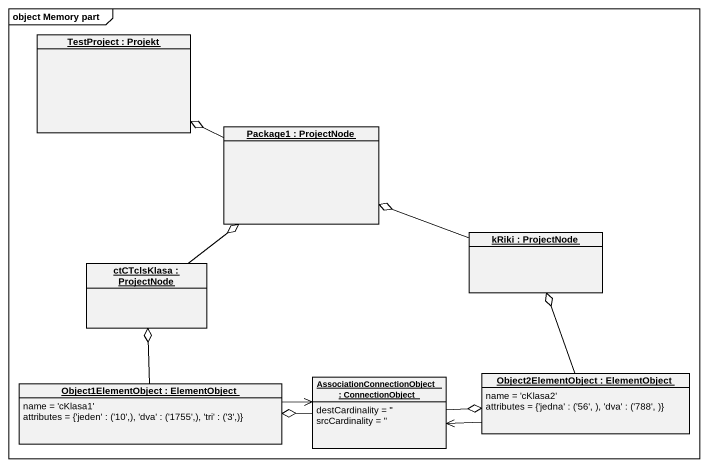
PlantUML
@startuml
mainframe object Memory part
hide circle
hide empty members
object "TestProject : Projekt" as TestProject
object "Package1 : ProjectNode" as Package1
object "kRiki : ProjectNode" as kRiki
object "ctCTclsKlasa : ProjectNode" as ctCTclsKlasa
object "Object2ElementObject : ElementObject" as Object2ElementObject {
  name = 'cKlasa2'
  attributes = {'jedna' : ('56', ), 'dva' : ('788', )}
}
object "Object1ElementObject : ElementObject" as Object1ElementObject {
  name = 'cKlasa1'
  attributes = {'jeden' : ('10',), 'dva' : ('1755',), 'tri' : ('3',)}
}
object "AssociationConnectionObject : ConnectionObject" as AssociationConnectionObject {
  destCardinality = ''
  srcCardinality = ''
}
Package1 -left-o TestProject
kRiki -left-o Package1
ctCTclsKlasa -up-o Package1
Object2ElementObject -up-o kRiki
Object2ElementObject -left-> AssociationConnectionObject
Object1ElementObject -up-o ctCTclsKlasa
Object1ElementObject -right-> AssociationConnectionObject
AssociationConnectionObject -right-o Object2ElementObject
AssociationConnectionObject -left-o Object1ElementObject
@enduml
